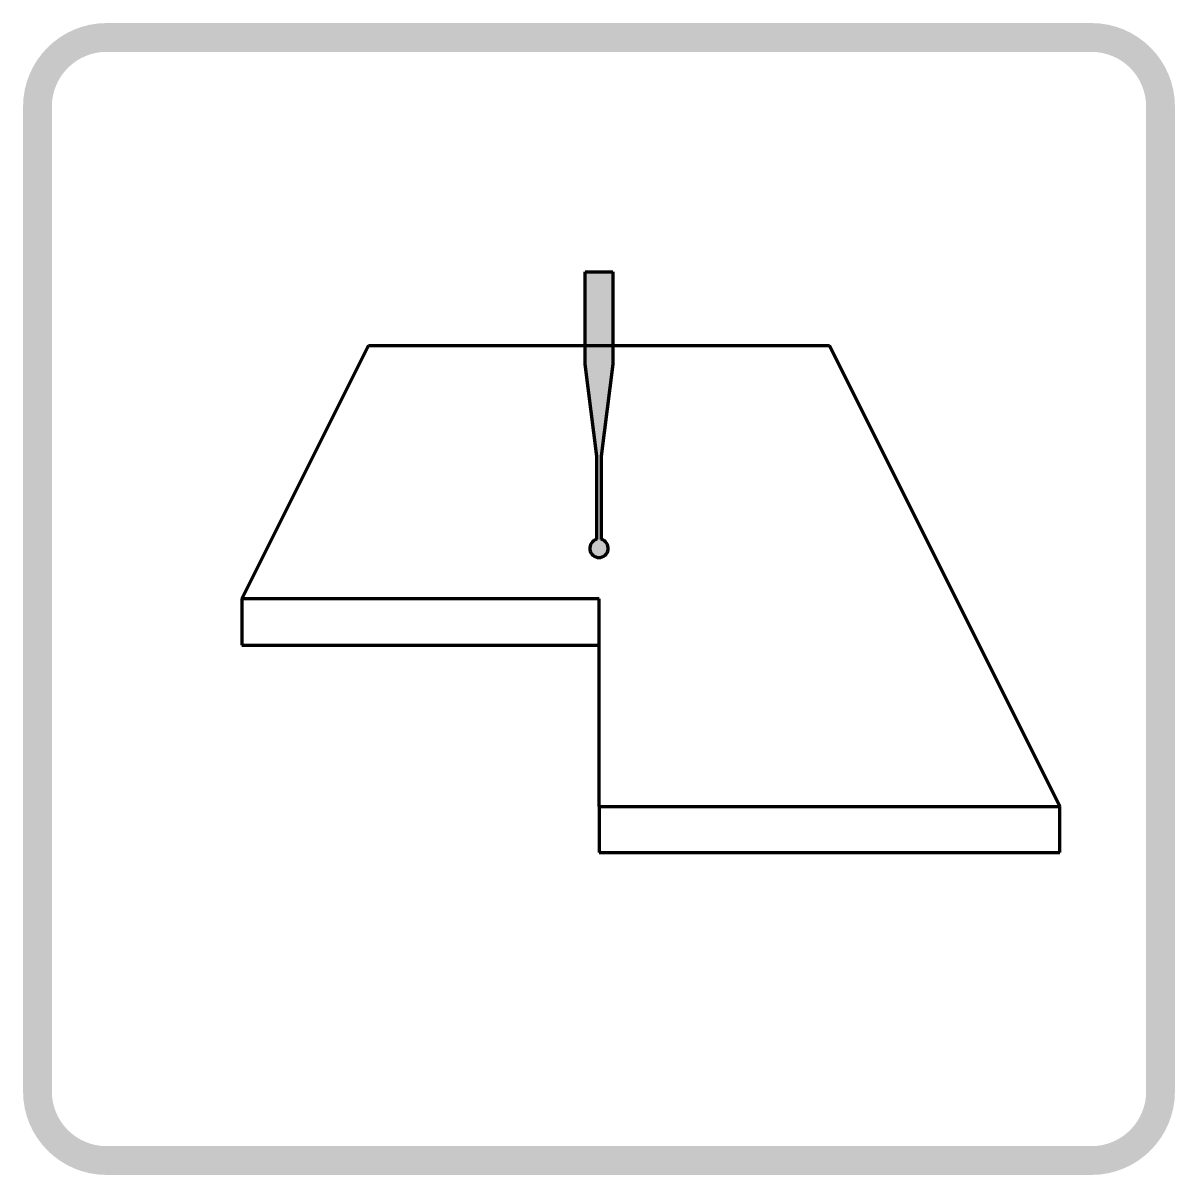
# Model space of a CAD drawing. Header units: millimetres. Extents: x -100 to 100, y -100 to 100.
import ezdxf

# ---------------------------------------------------------------- set-up
doc = ezdxf.new("R2010")
doc.units = ezdxf.units.MM
doc.layers.get('0').update_dxf_attribs({"color": 178, "lineweight": 25, "true_color": 0x000000})

msp = doc.modelspace()

# ---------------------------------------------------------------- hatches: boundary and pattern name
h = msp.add_hatch(color=256)
edge = h.paths.add_edge_path(flags=0)
edge.add_line((100, -85.50000000000003), (100, 85.49999999999997))
edge.add_arc((85.49999999999997, 85.49999999999997), 14.5, 0, 90)
edge.add_line((85.49999999999997, 99.99999999999997), (-85.50000000000003, 100))
edge.add_arc((-85.50000000000003, 85.49999999999997), 14.5, 90, 180)
edge.add_line((-100, 85.49999999999997), (-100, -85.50000000000003))
edge.add_arc((-85.50000000000003, -85.50000000000003), 14.5, 180, 270)
edge.add_line((-85.50000000000003, -100), (85.49999999999997, -100))
edge.add_arc((85.49999999999997, -85.50000000000003), 14.5, 270, 360)
edge = h.paths.add_edge_path(flags=0)
edge.add_arc((-85.50000000000003, 85.49999999999997), 9.5, 90.00000000000001, 180)
edge.add_line((-95.00000000000003, 85.49999999999997), (-95.00000000000003, -85.50000000000003))
edge.add_arc((-85.50000000000003, -85.50000000000003), 9.5, 180, 270)
edge.add_line((-85.50000000000003, -95.00000000000003), (85.49999999999997, -95.00000000000003))
edge.add_arc((85.49999999999997, -85.50000000000003), 9.5, 270, 360)
edge.add_line((94.99999999999997, -85.50000000000003), (94.99999999999997, 85.49999999999997))
edge.add_arc((85.49999999999997, 85.49999999999997), 9.5, 0, 90.00000000000001)
edge.add_line((85.49999999999997, 94.99999999999997), (-85.50000000000003, 94.99999999999997))
at = {"lineweight": 158}
h = msp.add_hatch(color=256, dxfattribs=at)
edge = h.paths.add_edge_path(flags=0)
edge.add_line((-2.400000000000091, 56.79999999999995), (2.399999999999977, 56.79999999999995))
edge.add_line((2.399999999999977, 56.79999999999995), (2.399999999999977, 40.79999999999995))
edge.add_line((2.399999999999977, 40.79999999999995), (0.3999999999999773, 24.80000000000001))
edge.add_line((0.3999999999999773, 24.80000000000001), (0.3999999999999773, 10.34919333848296))
edge.add_arc((0, 8.800000000000011), 1.6, -255.52248781407013, 75.52248781407019, ccw=False)
edge.add_line((-0.3999999999999988, 10.34919333848298), (-0.4000000000000909, 24.80000000000001))
edge.add_line((-0.4000000000000909, 24.80000000000001), (-2.400000000000091, 40.79999999999995))
edge.add_line((-2.400000000000091, 40.79999999999995), (-2.400000000000091, 56.79999999999995))

# ---------------------------------------------------------------- linework, layer by layer
for p, q in [((-2.400000000000091, 40.79999999999995), (-2.400000000000091, 56.79999999999995)), ((-2.400000000000091, 56.79999999999995), (2.399999999999977, 56.79999999999995)), ((2.399999999999977, 56.79999999999995), (2.399999999999977, 40.79999999999995)), ((-0.4000000000000909, 24.80000000000001), (-2.400000000000091, 40.79999999999995)), ((2.399999999999977, 40.79999999999995), (0.3999999999999773, 24.80000000000001)), ((-0.4000000000000909, 10.34919333848296), (-0.4000000000000909, 24.80000000000001)), ((0.3999999999999773, 24.80000000000001), (0.3999999999999773, 10.34919333848296))]:
    msp.add_line(p, q, dxfattribs=at)
at = {"lineweight": 200}
for p, q in [((-40, 44), (-62, 0)), ((-40, 44), (40, 44)), ((80, -36), (40, 44)), ((0, 0), (-62, 0)), ((-62, 0), (-62, -8)), ((0, -36), (0, 0)), ((-62, -8), (0, -8)), ((0, -36), (80, -36)), ((0, -36), (0, -44)), ((80, -44), (80, -36)), ((80, -44), (80, -36)), ((0, -44), (80, -44))]:
    msp.add_line(p, q, dxfattribs=at)
at = {"lineweight": 158}
msp.add_arc((0, 8.800000000000011), 1.6, 104.4775121859299, 75.52248781407019, dxfattribs=at)

doc.saveas('drawing.dxf')
